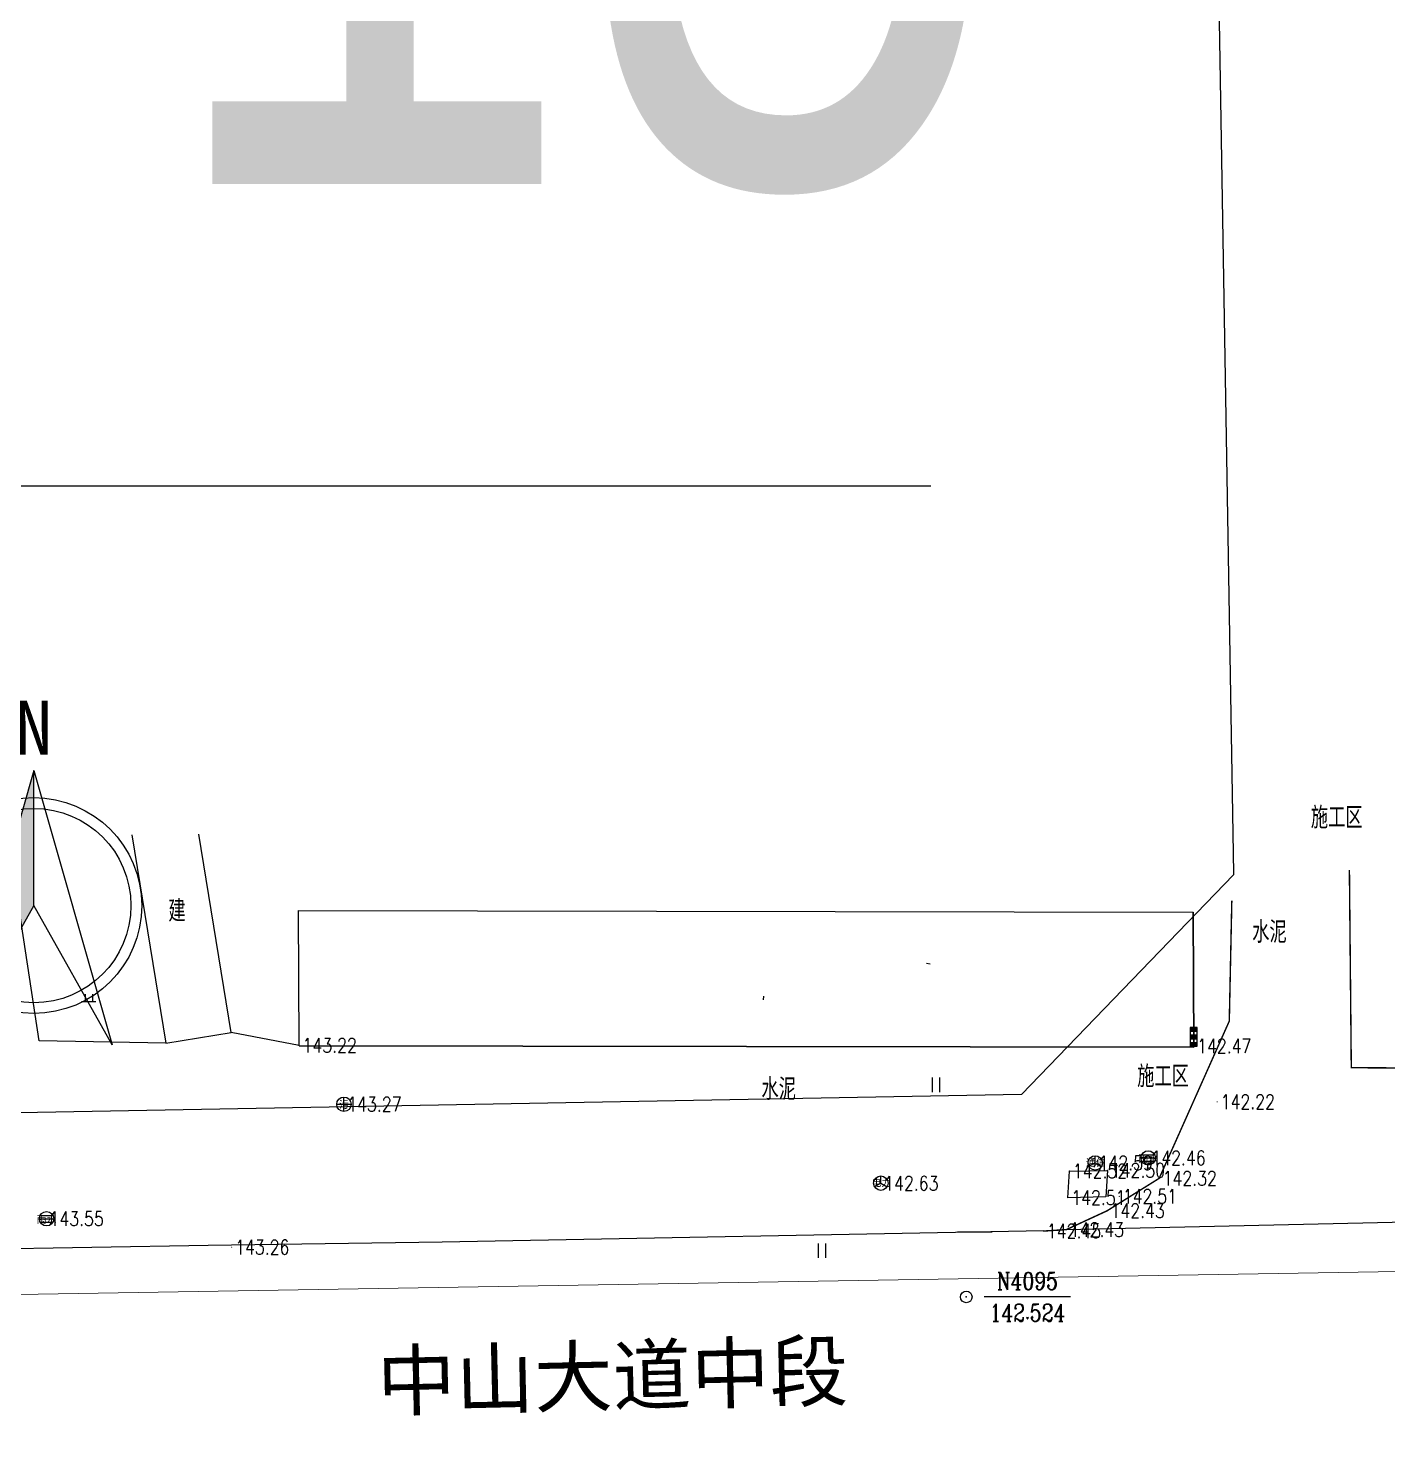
# Model space of a CAD drawing. Extents: x 529262 to 576451, y 2694391 to 2717535.
# Drawn here: x 565621.3 to 565715.8, y 2709672.6 to 2709770.7 of the extents above; entities that cross this region are included whole.
import ezdxf
from ezdxf.enums import TextEntityAlignment as Align
from ezdxf.xclip import XClip

# ---------------------------------------------------------------- set-up
doc = ezdxf.new("R2010")
doc.units = 0
doc.header["$XCLIPFRAME"] = 0
for name, color, linetype in [('a红线图', 1, 'Continuous'), ('COMPONENT', 8, 'Continuous'), ('DLDW', 8, 'Continuous'), ('DLSS', 4, 'Continuous'), ('GCD', 8, 'Continuous'), ('GXYZ', 8, 'Continuous'), ('JMD', 8, 'Continuous'), ('KZD', 8, 'Continuous'), ('PP-COM', 7, 'Continuous'), ('RD-中线', 40, 'Continuous'), ('RD-红线', 7, 'Continuous'), ('RD-路名', 7, 'Continuous'), ('ZBTZ', 8, 'Continuous'), ('ZJ', 7, 'Continuous'), ('路名', 7, 'Continuous')]:
    doc.layers.add(name, color=color, linetype=linetype)
doc.styles.add('_TCH_DIM', font='smsim.shx', dxfattribs={"width": 0.75, "bigfont": 'smfs.shx'})
doc.styles.add('HZ', font='rs.shx', dxfattribs={"width": 0.8, "bigfont": 'hztxt.shx'})
doc.styles.add('romanc', font='romanc.shx', dxfattribs={"width": 0.8})
doc.styles.get("Standard").update_dxf_attribs({"font": '', "height": 2.5, "bigfont": 'smfs.shx'})
doc.styles.add('宋体', font='', dxfattribs={"width": 0.75})
doc.styles.add('黑体', font='simhei.ttf')
doc.styles.get('Standard').set_extended_font_data('FangSong_GB2312')
doc.styles.get('宋体').set_extended_font_data('SimSun')
doc.linetypes.add('1161', pattern='A,0,[149,AAA.SHX,S=0.15,R=0,X=0,Y=0],-1.6', length=1.6)

# ---------------------------------------------------------------- blocks, each defined once
blk = doc.blocks.new('Compass1')
for p, q in [((0, 12.5), (-7.25, -12.86)), ((0, 0), (0, 12.5)), ((0, 0), (-7.25, -12.86))]:
    blk.add_line(p, q)
at = {"color": 2}
for p, q in [((0, 12.5), (7.26, -12.9)), ((7.26, -12.9), (0, 0))]:
    blk.add_line(p, q, dxfattribs=at)
at = {"color": 3}
blk.add_circle((0, 0), 10, dxfattribs=at)
at = {"color": 2}
blk.add_circle((0, 0), 9, dxfattribs=at)
blk.add_solid([(-7.25, -12.86), (0, 12.5), (0, 0)], dxfattribs=at)
at = {"color": 3}
blk.add_text('N', height=5, dxfattribs=at).set_placement((-0.01, 13.97), align=Align.CENTER)
blk = doc.blocks.new('A$C19FD0107')
at = {"layer": 'RD-中线', "color": 8, "linetype": 'Continuous', "flags": 128}
for points in [[(-4490.734, 14139.438, 0), (-4490.29, 14139.417)], [(-3818.251, 14086.168, 0), (-3817.74, 14086.169)]]:
    blk.add_lwpolyline(points, format="xyb", dxfattribs=at)
at = {"layer": 'RD-红线', "color": 8, "linetype": 'Continuous', "flags": 128}
for points in [[(-5291.461, 15456.154), (-5294.016, 15387.548), (-5292.916, 15321.419), (-5292.914, 15321.292)], [(-5307.636, 15306.045), (-5501.402, 15302.484)]]:
    blk.add_lwpolyline(points, dxfattribs=at)
at = {"layer": 'RD-红线', "color": 8, "linetype": 'Continuous'}
blk.add_lwpolyline([(-5307.636, 15306.045), (-5292.914, 15321.292, 0.413705)], format="xyb", dxfattribs=at)
blk = doc.blocks.new('GC200')
at = {"linetype": 'Continuous', "const_width": 0.2, "flags": 128}
blk.add_lwpolyline([(-0.1, 0, 1), (0.1, 0, 1)], format="xyb", close=True, dxfattribs=at)
blk = doc.blocks.new('gc054')
at = {"color": 8}
for points in [[(-0.5, 0), (0, 0), (0.5, 0), (0.5, 2.6), (-0.5, 2.6), (-0.5, 0)], [(-0.5, 2.08), (0.5, 2.08)], [(-0.5, 1.56), (0.5, 1.56)], [(-0.5, 1.04), (0.5, 1.04)], [(-0.5, 0.52), (0.5, 0.52)]]:
    blk.add_lwpolyline(points, dxfattribs=at)
at = {"color": 8, "linetype": 'Continuous'}
for points in [[(0.5, 2.08), (0.5, 2.6), (-0.5, 2.6)], [(-0.5, 2.6), (-0.5, 2.08), (0.5, 2.08)], [(-0.5, 1.56), (-0.5, 1.04), (0.5, 1.04)], [(0.5, 1.56), (-0.5, 1.56), (0.5, 1.04)], [(0.5, 0), (0.5, 0.52), (-0.5, 0.52)], [(-0.5, 0.52), (0, 0), (0.5, 0)], [(-0.5, 0.52), (-0.5, 0), (0, 0)]]:
    blk.add_solid(points, dxfattribs=at)
blk = doc.blocks.new('gc121')
at = {"color": 8}
for p, q in [((-0.5, -1), (-0.5, 1)), ((0.5, -1), (0.5, 1))]:
    blk.add_line(p, q, dxfattribs=at)
blk = doc.blocks.new('gc119')
at = {"color": 8}
for p, q in [((-1, 0), (1, 0)), ((-0.5, 1), (-0.5, 0)), ((0.5, 1), (0.5, 0))]:
    blk.add_line(p, q, dxfattribs=at)
blk = doc.blocks.new('gc117')
at = {"color": 8}
blk.add_circle((0, 0), 0.8, dxfattribs=at)
blk.add_point((0, 0), dxfattribs=at)
blk = doc.blocks.new('gcbj0102')
for p, q in [((-1, 0), (1, 0)), ((0, -1), (0, 1))]:
    blk.add_line(p, q)
blk.add_circle((0, 0), 1)
blk = doc.blocks.new('gcbj0103')
for p, q in [((-1, 0), (1, 0)), ((-0.9, 0.43), (0.9, 0.43)), ((-0.88, -0.47), (0.88, -0.47))]:
    blk.add_line(p, q)
blk.add_circle((0, 0), 1)
blk = doc.blocks.new('gcbj0107')
for q in [(-0.87, -0.5), (0, 1), (0.87, -0.5)]:
    blk.add_line((0, 0), q)
blk.add_circle((0, 0), 1)

msp = doc.modelspace()

# ---------------------------------------------------------------- linework, layer by layer
at = {"color": 8, "linetype": 'Continuous', "flags": 128}
msp.add_lwpolyline([(565640.157, 2709700.027), (565702.316, 2709699.917), (565702.277, 2709709.309)], dxfattribs=at)
at = {"layer": 'a红线图', "color": 8, "linetype": 'Continuous', "lineweight": 0, "flags": 128}
msp.add_lwpolyline([(564727.349, 2709667.84), (566620.304, 2709699.43)], dxfattribs=at)
msp.add_lwpolyline([(564727.349, 2709667.84), (566620.304, 2709699.43)], dxfattribs=at)
at = {"layer": 'Defpoints', "color": 1}
msp.add_lwpolyline([(565684.049, 2709738.909), (565509.454, 2709738.909), (565490.976, 2709680.663)], dxfattribs=at)
at = {"layer": 'DLSS', "linetype": 'Continuous', "const_width": 0.1, "flags": 128}
for points in [[(565713.138, 2709712.235), (565713.269, 2709698.502), (565725.317, 2709698.433), (565727.883, 2709693.701), (565729.728, 2709692.017), (565736.714, 2709688.222)], [(565691.876, 2709687.15), (565693.47, 2709687.25), (565696.301, 2709688.559), (565699.92, 2709690.814), (565704.791, 2709701.739), (565704.967, 2709710.097)]]:
    msp.add_lwpolyline(points, dxfattribs=at)
at = {"layer": 'DLSS', "linetype": 'Continuous', "flags": 128}
msp.add_lwpolyline([(565691.905, 2709687.168), (565650.094, 2709686.385), (565633.834, 2709686.158), (565617.652, 2709685.866), (565614.998, 2709685.879)], dxfattribs=at)
at = {"layer": 'GXYZ', "linetype": 'Continuous', "flags": 128}
msp.add_lwpolyline([(565693.575, 2709689.47), (565693.681, 2709691.32), (565696.32, 2709691.369), (565696.214, 2709689.519)], close=True, dxfattribs=at)
at = {"layer": 'JMD', "linetype": 'Continuous'}
for p, q in [((565684.003, 2709705.695, 144.542), (565683.757, 2709705.741, 144.542)), ((565672.424, 2709703.476, 143.098), (565672.411, 2709703.226, 143.098))]:
    msp.add_line(p, q, dxfattribs=at)
at = {"layer": 'JMD', "linetype": 'Continuous', "elevation": 142.831, "flags": 128}
msp.add_lwpolyline([(565628.525, 2709714.689), (565630.883, 2709700.209), (565635.421, 2709700.948), (565633.178, 2709714.723)], dxfattribs=at)
at = {"layer": 'JMD', "linetype": 'Continuous', "flags": 128}
msp.add_lwpolyline([(565702.277, 2709709.309), (565702.316, 2709699.917), (565640.157, 2709700.027), (565640.118, 2709709.418)], close=True, dxfattribs=at)
msp.add_lwpolyline([(565693.575, 2709689.47), (565693.681, 2709691.32), (565696.32, 2709691.369), (565696.214, 2709689.519)], dxfattribs=at)
at = {"layer": 'KZD', "linetype": 'Continuous'}
msp.add_line((565693.764, 2709682.573, 142.524), (565687.764, 2709682.573, 142.524), dxfattribs=at)
at = {"layer": 'ZBTZ', "linetype": '1161', "flags": 128}
for points, elevation in [([(565630.883, 2709700.209), (565622.095, 2709700.364), (565620.47, 2709711.038), (565615.039, 2709711.002), (565614.998, 2709711.001)], 143.717), ([(565640.151, 2709700.049), (565635.421, 2709700.948)], 142.688), ([(565688.304, 2709687.064), (565685.897, 2709687.079)], 142.439)]:
    msp.add_lwpolyline(points, dxfattribs=dict(at, elevation=elevation))
msp.add_lwpolyline([(565693.446, 2709687.249), (565736.714, 2709688.222)], dxfattribs=at)

# ---------------------------------------------------------------- block references
at = {"layer": 'COMPONENT', "linetype": 'Continuous', "xscale": 0.5, "yscale": 0.5}
for name, p in [('gcbj0102', (565643.268, 2709695.96)), ('gcbj0103', (565699.155, 2709692.232)), ('gcbj0107', (565695.473, 2709691.885)), ('gcbj0107', (565680.575, 2709690.476)), ('gcbj0103', (565622.603, 2709688.006))]:
    msp.add_blockref(name, p, dxfattribs=at)
at = {"layer": 'DLDW', "linetype": 'Continuous', "xscale": 0.5, "yscale": 0.5}
msp.add_blockref('gc054', (565702.319, 2709699.998, 117.926), dxfattribs=at)
msp.add_blockref('gc054', (565702.319, 2709699.998, 117.926), dxfattribs=at)
at = {"layer": 'GCD', "linetype": 'Continuous'}
ref = msp.add_blockref('GC200', (565640.151, 2709700.049, 143.22), dxfattribs=dict(at, xscale=0.1999999999534339, yscale=0.1999999999534339, zscale=0.1999999999534339))
ref.add_attrib('height', '143.22', dxfattribs={"linetype": 'Continuous', "height": 1, "style": 'HZ', "width": 0.8}).set_placement((565640.391, 2709700.049, 143.22), align=Align.MIDDLE_LEFT)
ref = msp.add_blockref('GC200', (565640.151, 2709700.049, 143.22), dxfattribs=dict(at, xscale=0.1999999999534339, yscale=0.1999999999534339, zscale=0.1999999999534339))
ref.add_attrib('height', '143.22', dxfattribs={"linetype": 'Continuous', "height": 1, "style": 'HZ', "width": 0.8}).set_placement((565640.391, 2709700.049, 143.22), align=Align.MIDDLE_LEFT)
ref = msp.add_blockref('GC200', (565702.315, 2709700.001, 142.472), dxfattribs=dict(at, xscale=0.1999999999534339, yscale=0.1999999999534339, zscale=0.1999999999534339))
ref.add_attrib('height', '142.47', dxfattribs={"linetype": 'Continuous', "height": 1, "style": 'HZ', "width": 0.8}).set_placement((565702.555, 2709700.001, 142.472), align=Align.MIDDLE_LEFT)
ref = msp.add_blockref('GC200', (565702.315, 2709700.001, 142.472), dxfattribs=dict(at, xscale=0.1999999999534339, yscale=0.1999999999534339, zscale=0.1999999999534339))
ref.add_attrib('height', '142.47', dxfattribs={"linetype": 'Continuous', "height": 1, "style": 'HZ', "width": 0.8}).set_placement((565702.555, 2709700.001, 142.472), align=Align.MIDDLE_LEFT)
ref = msp.add_blockref('GC200', (565643.259, 2709695.966, 143.272), dxfattribs=dict(at, xscale=0.1999999999534339, yscale=0.1999999999534339, zscale=0.1999999999534339))
ref.add_attrib('height', '143.27', dxfattribs={"linetype": 'Continuous', "height": 1, "style": 'HZ', "width": 0.8}).set_placement((565643.499, 2709695.966, 143.272), align=Align.MIDDLE_LEFT)
ref = msp.add_blockref('GC200', (565643.259, 2709695.966, 143.272), dxfattribs=dict(at, xscale=0.1999999999534339, yscale=0.1999999999534339, zscale=0.1999999999534339))
ref.add_attrib('height', '143.27', dxfattribs={"linetype": 'Continuous', "height": 1, "style": 'HZ', "width": 0.8}).set_placement((565643.499, 2709695.966, 143.272), align=Align.MIDDLE_LEFT)
ref = msp.add_blockref('GC200', (565703.951, 2709696.131, 142.222), dxfattribs=dict(at, xscale=0.1999999999534339, yscale=0.1999999999534339, zscale=0.1999999999534339))
ref.add_attrib('height', '142.22', dxfattribs={"linetype": 'Continuous', "height": 1, "style": 'HZ', "width": 0.8}).set_placement((565704.191, 2709696.131, 142.222), align=Align.MIDDLE_LEFT)
ref = msp.add_blockref('GC200', (565703.951, 2709696.131, 142.222), dxfattribs=dict(at, xscale=0.1999999999534339, yscale=0.1999999999534339, zscale=0.1999999999534339))
ref.add_attrib('height', '142.22', dxfattribs={"linetype": 'Continuous', "height": 1, "style": 'HZ', "width": 0.8}).set_placement((565704.191, 2709696.131, 142.222), align=Align.MIDDLE_LEFT)
ref = msp.add_blockref('GC200', (565699.137, 2709692.232, 142.455), dxfattribs=dict(at, xscale=0.1999999999534339, yscale=0.1999999999534339, zscale=0.1999999999534339))
ref.add_attrib('height', '142.46', dxfattribs={"linetype": 'Continuous', "height": 1, "style": 'HZ', "width": 0.8}).set_placement((565699.377, 2709692.232, 142.455), align=Align.MIDDLE_LEFT)
ref = msp.add_blockref('GC200', (565699.137, 2709692.232, 142.455), dxfattribs=dict(at, xscale=0.1999999999534339, yscale=0.1999999999534339, zscale=0.1999999999534339))
ref.add_attrib('height', '142.46', dxfattribs={"linetype": 'Continuous', "height": 1, "style": 'HZ', "width": 0.8}).set_placement((565699.377, 2709692.232, 142.455), align=Align.MIDDLE_LEFT)
ref = msp.add_blockref('GC200', (565693.677, 2709691.323, 142.518), dxfattribs=dict(at, xscale=0.1999999999534339, yscale=0.1999999999534339, zscale=0.1999999999534339))
ref.add_attrib('height', '142.52', dxfattribs={"linetype": 'Continuous', "height": 1, "style": 'HZ', "width": 0.8}).set_placement((565693.917, 2709691.323, 142.518), align=Align.MIDDLE_LEFT)
ref = msp.add_blockref('GC200', (565693.677, 2709691.323, 142.518), dxfattribs=dict(at, xscale=0.1999999999534339, yscale=0.1999999999534339, zscale=0.1999999999534339))
ref.add_attrib('height', '142.52', dxfattribs={"linetype": 'Continuous', "height": 1, "style": 'HZ', "width": 0.8}).set_placement((565693.917, 2709691.323, 142.518), align=Align.MIDDLE_LEFT)
ref = msp.add_blockref('GC200', (565695.47, 2709691.887, 142.594), dxfattribs=dict(at, xscale=0.1999999999534339, yscale=0.1999999999534339, zscale=0.1999999999534339))
ref.add_attrib('height', '142.59', dxfattribs={"linetype": 'Continuous', "height": 1, "style": 'HZ', "width": 0.8}).set_placement((565695.71, 2709691.887, 142.594), align=Align.MIDDLE_LEFT)
ref = msp.add_blockref('GC200', (565695.47, 2709691.887, 142.594), dxfattribs=dict(at, xscale=0.1999999999534339, yscale=0.1999999999534339, zscale=0.1999999999534339))
ref.add_attrib('height', '142.59', dxfattribs={"linetype": 'Continuous', "height": 1, "style": 'HZ', "width": 0.8}).set_placement((565695.71, 2709691.887, 142.594), align=Align.MIDDLE_LEFT)
ref = msp.add_blockref('GC200', (565696.316, 2709691.372, 142.501), dxfattribs=dict(at, xscale=0.1999999999534339, yscale=0.1999999999534339, zscale=0.1999999999534339))
ref.add_attrib('height', '142.50', dxfattribs={"linetype": 'Continuous', "height": 1, "style": 'HZ', "width": 0.8}).set_placement((565696.556, 2709691.372, 142.501), align=Align.MIDDLE_LEFT)
ref = msp.add_blockref('GC200', (565696.316, 2709691.372, 142.501), dxfattribs=dict(at, xscale=0.1999999999534339, yscale=0.1999999999534339, zscale=0.1999999999534339))
ref.add_attrib('height', '142.50', dxfattribs={"linetype": 'Continuous', "height": 1, "style": 'HZ', "width": 0.8}).set_placement((565696.556, 2709691.372, 142.501), align=Align.MIDDLE_LEFT)
ref = msp.add_blockref('GC200', (565680.571, 2709690.469, 142.63), dxfattribs=dict(at, xscale=0.1999999999534339, yscale=0.1999999999534339, zscale=0.1999999999534339))
ref.add_attrib('height', '142.63', dxfattribs={"linetype": 'Continuous', "height": 1, "style": 'HZ', "width": 0.8}).set_placement((565680.811, 2709690.469, 142.63), align=Align.MIDDLE_LEFT)
ref = msp.add_blockref('GC200', (565680.571, 2709690.469, 142.63), dxfattribs=dict(at, xscale=0.1999999999534339, yscale=0.1999999999534339, zscale=0.1999999999534339))
ref.add_attrib('height', '142.63', dxfattribs={"linetype": 'Continuous', "height": 1, "style": 'HZ', "width": 0.8}).set_placement((565680.811, 2709690.469, 142.63), align=Align.MIDDLE_LEFT)
ref = msp.add_blockref('GC200', (565699.916, 2709690.817, 142.324), dxfattribs=dict(at, xscale=0.1999999999534339, yscale=0.1999999999534339, zscale=0.1999999999534339))
ref.add_attrib('height', '142.32', dxfattribs={"linetype": 'Continuous', "height": 1, "style": 'HZ', "width": 0.8}).set_placement((565700.156, 2709690.817, 142.324), align=Align.MIDDLE_LEFT)
ref = msp.add_blockref('GC200', (565699.916, 2709690.817, 142.324), dxfattribs=dict(at, xscale=0.1999999999534339, yscale=0.1999999999534339, zscale=0.1999999999534339))
ref.add_attrib('height', '142.32', dxfattribs={"linetype": 'Continuous', "height": 1, "style": 'HZ', "width": 0.8}).set_placement((565700.156, 2709690.817, 142.324), align=Align.MIDDLE_LEFT)
ref = msp.add_blockref('GC200', (565693.571, 2709689.473, 142.508), dxfattribs=dict(at, xscale=0.1999999999534339, yscale=0.1999999999534339, zscale=0.1999999999534339))
ref.add_attrib('height', '142.51', dxfattribs={"linetype": 'Continuous', "height": 1, "style": 'HZ', "width": 0.8}).set_placement((565693.811, 2709689.473, 142.508), align=Align.MIDDLE_LEFT)
ref = msp.add_blockref('GC200', (565693.571, 2709689.473, 142.508), dxfattribs=dict(at, xscale=0.1999999999534339, yscale=0.1999999999534339, zscale=0.1999999999534339))
ref.add_attrib('height', '142.51', dxfattribs={"linetype": 'Continuous', "height": 1, "style": 'HZ', "width": 0.8}).set_placement((565693.811, 2709689.473, 142.508), align=Align.MIDDLE_LEFT)
ref = msp.add_blockref('GC200', (565697.147, 2709689.56, 142.512), dxfattribs=dict(at, xscale=0.1999999999534339, yscale=0.1999999999534339, zscale=0.1999999999534339))
ref.add_attrib('height', '142.51', dxfattribs={"linetype": 'Continuous', "height": 1, "style": 'HZ', "width": 0.8}).set_placement((565697.387, 2709689.56, 142.512), align=Align.MIDDLE_LEFT)
ref = msp.add_blockref('GC200', (565697.147, 2709689.56, 142.512), dxfattribs=dict(at, xscale=0.1999999999534339, yscale=0.1999999999534339, zscale=0.1999999999534339))
ref.add_attrib('height', '142.51', dxfattribs={"linetype": 'Continuous', "height": 1, "style": 'HZ', "width": 0.8}).set_placement((565697.387, 2709689.56, 142.512), align=Align.MIDDLE_LEFT)
ref = msp.add_blockref('GC200', (565696.297, 2709688.562, 142.428), dxfattribs=dict(at, xscale=0.1999999999534339, yscale=0.1999999999534339, zscale=0.1999999999534339))
ref.add_attrib('height', '142.43', dxfattribs={"linetype": 'Continuous', "height": 1, "style": 'HZ', "width": 0.8}).set_placement((565696.537, 2709688.562, 142.428), align=Align.MIDDLE_LEFT)
ref = msp.add_blockref('GC200', (565696.297, 2709688.562, 142.428), dxfattribs=dict(at, xscale=0.1999999999534339, yscale=0.1999999999534339, zscale=0.1999999999534339))
ref.add_attrib('height', '142.43', dxfattribs={"linetype": 'Continuous', "height": 1, "style": 'HZ', "width": 0.8}).set_placement((565696.537, 2709688.562, 142.428), align=Align.MIDDLE_LEFT)
ref = msp.add_blockref('GC200', (565622.564, 2709688.007, 143.552), dxfattribs=dict(at, xscale=0.1999999999534339, yscale=0.1999999999534339, zscale=0.1999999999534339))
ref.add_attrib('height', '143.55', dxfattribs={"linetype": 'Continuous', "height": 1, "style": 'HZ', "width": 0.8}).set_placement((565622.804, 2709688.007, 143.552), align=Align.MIDDLE_LEFT)
ref = msp.add_blockref('GC200', (565622.564, 2709688.007, 143.552), dxfattribs=dict(at, xscale=0.1999999999534339, yscale=0.1999999999534339, zscale=0.1999999999534339))
ref.add_attrib('height', '143.55', dxfattribs={"linetype": 'Continuous', "height": 1, "style": 'HZ', "width": 0.8}).set_placement((565622.804, 2709688.007, 143.552), align=Align.MIDDLE_LEFT)
ref = msp.add_blockref('GC200', (565691.872, 2709687.153, 142.451), dxfattribs=dict(at, xscale=0.1999999999534339, yscale=0.1999999999534339, zscale=0.1999999999534339))
ref.add_attrib('height', '142.45', dxfattribs={"linetype": 'Continuous', "height": 1, "style": 'HZ', "width": 0.8}).set_placement((565692.112, 2709687.153, 142.451), align=Align.MIDDLE_LEFT)
ref = msp.add_blockref('GC200', (565691.872, 2709687.153, 142.451), dxfattribs=dict(at, xscale=0.1999999999534339, yscale=0.1999999999534339, zscale=0.1999999999534339))
ref.add_attrib('height', '142.45', dxfattribs={"linetype": 'Continuous', "height": 1, "style": 'HZ', "width": 0.8}).set_placement((565692.112, 2709687.153, 142.451), align=Align.MIDDLE_LEFT)
ref = msp.add_blockref('GC200', (565693.466, 2709687.253, 142.433), dxfattribs=dict(at, xscale=0.1999999999534339, yscale=0.1999999999534339, zscale=0.1999999999534339))
ref.add_attrib('height', '142.43', dxfattribs={"linetype": 'Continuous', "height": 1, "style": 'HZ', "width": 0.8}).set_placement((565693.706, 2709687.253, 142.433), align=Align.MIDDLE_LEFT)
ref = msp.add_blockref('GC200', (565693.466, 2709687.253, 142.433), dxfattribs=dict(at, xscale=0.1999999999534339, yscale=0.1999999999534339, zscale=0.1999999999534339))
ref.add_attrib('height', '142.43', dxfattribs={"linetype": 'Continuous', "height": 1, "style": 'HZ', "width": 0.8}).set_placement((565693.706, 2709687.253, 142.433), align=Align.MIDDLE_LEFT)
ref = msp.add_blockref('GC200', (565635.465, 2709686.029, 143.256), dxfattribs=dict(at, xscale=0.1999999999534339, yscale=0.1999999999534339, zscale=0.1999999999534339))
ref.add_attrib('height', '143.26', dxfattribs={"linetype": 'Continuous', "height": 1, "style": 'HZ', "width": 0.8}).set_placement((565635.705, 2709686.029, 143.256), align=Align.MIDDLE_LEFT)
ref = msp.add_blockref('GC200', (565635.465, 2709686.029, 143.256), dxfattribs=dict(at, xscale=0.1999999999534339, yscale=0.1999999999534339, zscale=0.1999999999534339))
ref.add_attrib('height', '143.26', dxfattribs={"linetype": 'Continuous', "height": 1, "style": 'HZ', "width": 0.8}).set_placement((565635.705, 2709686.029, 143.256), align=Align.MIDDLE_LEFT)
at = {"layer": 'KZD', "linetype": 'Continuous', "xscale": 0.5, "yscale": 0.5, "zscale": 0.5}
msp.add_blockref('gc117', (565686.514, 2709682.573, 142.524), dxfattribs=at)
at = {"layer": 'PP-COM'}
ref = msp.add_blockref('A$C19FD0107', (570997.993, 2694390.603), dxfattribs=at)
XClip(ref).set_block_clipping_path([(-9366.4383134884, 14428.6043910822), (-3328.4480743363, 17452.7484863754)])
at = {"layer": 'ZBTZ', "linetype": 'Continuous', "xscale": 0.5, "yscale": 0.5}
msp.add_blockref('gc119', (565625.537, 2709703.11), dxfattribs=at)
at = {"layer": 'ZBTZ', "linetype": 'Continuous', "xscale": 0.5, "yscale": 0.5, "zscale": 0.5}
for p in [(565684.425, 2709697.311), (565676.494, 2709685.789)]:
    msp.add_blockref('gc121', p, dxfattribs=at)
at = {"layer": '路名', "xscale": 0.75, "yscale": 0.75}
msp.add_blockref('Compass1', (565621.717, 2709709.766, -137.316), dxfattribs=at)

# ---------------------------------------------------------------- texts
at = {"layer": 'Defpoints', "color": 1, "style": '_TCH_DIM', "width": 0.75}
msp.add_text('15', height=52.8692, rotation=360, dxfattribs=at).set_placement((565630.09, 2709759.909))
at = {"layer": 'GXYZ', "linetype": 'Continuous', "style": '宋体'}
for s, p in [('污', (565643.268, 2709695.954)), ('通信', (565695.517, 2709691.935)), ('雨水', (565699.157, 2709692.192)), ('电力', (565680.619, 2709690.526)), ('雨水', (565622.605, 2709687.966))]:
    msp.add_text(s, height=0.5, dxfattribs=at).set_placement(p, align=Align.MIDDLE)
at = {"layer": 'JMD', "linetype": 'Continuous', "style": 'HZ', "width": 0.8}
msp.add_text('建', height=1.5, dxfattribs=at).set_placement((565631.665, 2709709.468), align=Align.MIDDLE)
at = {"layer": 'KZD', "linetype": 'Continuous', "style": 'romanc', "width": 0.8}
for s, p in [('N4095', (565690.764, 2709683.673)), ('142.524', (565690.764, 2709681.473))]:
    msp.add_text(s, height=1.2, dxfattribs=at).set_placement(p, align=Align.MIDDLE)
at = {"layer": 'RD-路名', "color": 7, "style": '黑体'}
msp.add_text('中山大道中段', height=4, rotation=1.30936, dxfattribs=at).set_placement((565661.933, 2709677.158), align=Align.MIDDLE)
at = {"layer": 'ZJ', "color": 8, "linetype": 'Continuous', "style": 'HZ', "width": 0.8}
for s, p in [('施工区', (565712.257, 2709715.959)), ('水泥', (565707.583, 2709708)), ('施工区', (565700.189, 2709697.973)), ('水泥', (565673.477, 2709697.087))]:
    msp.add_text(s, height=1.5, dxfattribs=at).set_placement(p, align=Align.MIDDLE)

doc.saveas('drawing.dxf')
